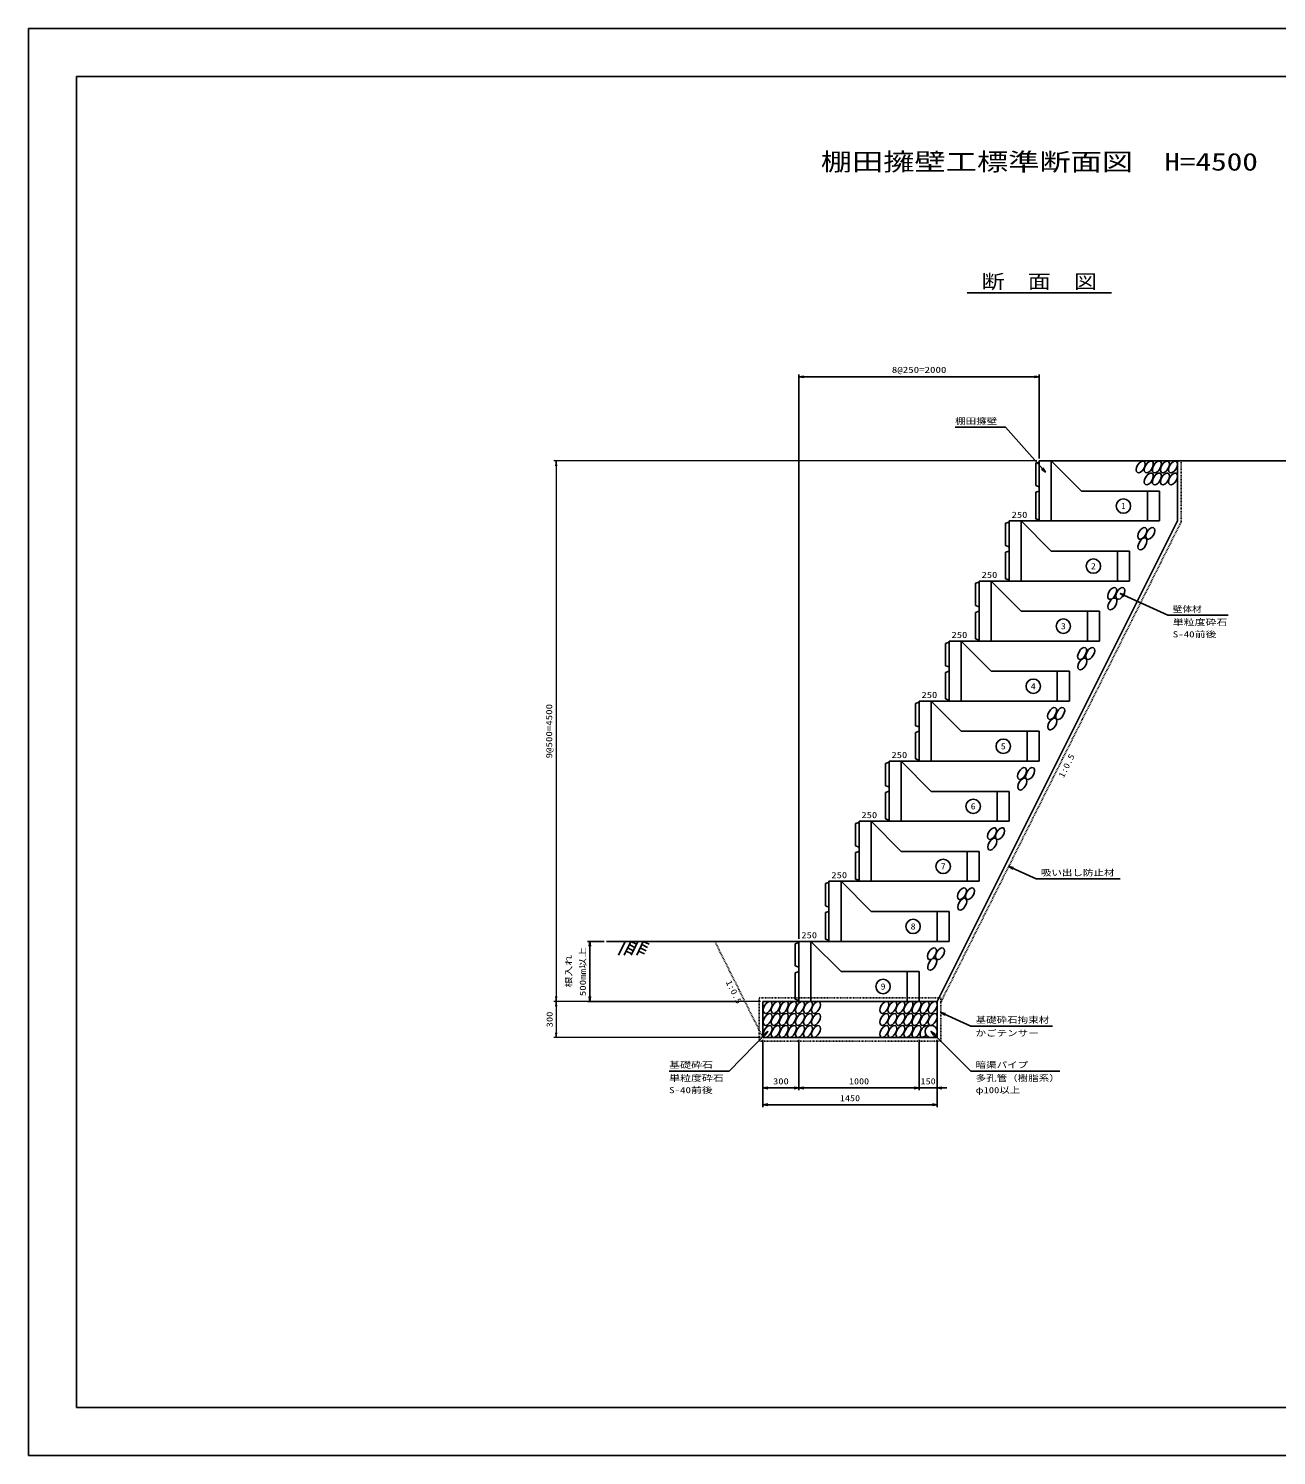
# Model space of a CAD drawing. Units: millimetres at full size; some dimension numbers follow another scale. Extents: x 0 to 16820, y 0 to 11880.
# Drawn here: x 0 to 10383, y 0 to 11880 of the extents above; entities that cross this region are included whole.
import ezdxf
from ezdxf.enums import TextEntityAlignment as Align

# ---------------------------------------------------------------- set-up
doc = ezdxf.new("R2010")
doc.units = ezdxf.units.MM
doc.linetypes.add('DASHED_SPACED', pattern=[12, 6, -6])
for name, color, linetype, lineweight in [('D-STR-DIM', 7, 'Continuous', 25), ('D-STR-STRn', 2, 'Continuous', 25), ('D-STR-TXT', 7, 'Continuous', 25), ('D-TTL', 2, 'Continuous', 25), ('D-TTL-TXT', 7, 'Continuous', 25)]:
    doc.layers.add(name, color=color, linetype=linetype, lineweight=lineweight)
doc.styles.add('ＭＳ ゴシック', font='')
doc.styles.get('ＭＳ ゴシック').set_extended_font_data('MS Gothic')

# ---------------------------------------------------------------- blocks, each defined once
blk = doc.blocks.new('open_arrow')
at = {"color": 0, "linetype": 'Continuous', "lineweight": -2}
blk.add_lwpolyline([(7.5, 1.25), (0, 0), (7.5, -1.25)], dxfattribs=at)
blk = doc.blocks.new('T-D')
at = {"color": 1, "linetype": 'Continuous', "lineweight": 25}
for p, q in [((0, -500), (0, 0)), ((0, 0), (100, 0)), ((100, -500), (100, 0)), ((350, -251), (100, 0)), ((0, -9), (-30, -19)), ((-30, -19), (-30, -204.5)), ((-30, -204.5), (0, -214.5)), ((0, -250.5), (-30, -260.5)), ((-30, -260.5), (-30, -481)), ((350, -251), (1000, -251)), ((900, -500), (900, -251)), ((1000, -500), (1000, -251)), ((-30, -481), (0, -491)), ((0, -500), (1000, -500))]:
    blk.add_line(p, q, dxfattribs=at)

msp = doc.modelspace()

# ---------------------------------------------------------------- linework, layer by layer
at = {"layer": 'D-STR-DIM'}
for p, q in [((6410, 4300), (6410, 9000)), ((6450, 8986.667), (6410, 8980)), ((6450, 8973.333), (6410, 8980)), ((6410, 8980), (6450, 8980)), ((6450, 8980), (8370, 8980)), ((8370, 8986.667), (8410, 8980)), ((8370, 8973.333), (8410, 8980)), ((8410, 8980), (8370, 8980)), ((8410, 8300), (8410, 9000)), ((4790, 4280), (4650, 4280)), ((4663.333, 4240), (4670, 4280)), ((4676.667, 4240), (4670, 4280)), ((4670, 4280), (4670, 4240)), ((4670, 4240), (4670, 3820)), ((4663.333, 3820), (4670, 3780)), ((4676.667, 3820), (4670, 3780)), ((4670, 3780), (4670, 3820)), ((5895, 3780), (4650, 3780)), ((6110, 3460), (6110, 2900)), ((6110, 3460), (6110, 3040)), ((6410, 3460), (6410, 3040)), ((6410, 3460), (6410, 3040)), ((7410, 3460), (7410, 3040)), ((7410, 3460), (7410, 3040)), ((7560, 3460), (7560, 2900)), ((7560, 3460), (7560, 3040)), ((6410, 3060), (6110, 3060)), ((6410, 3060), (7410, 3060)), ((7330, 3060), (7640, 3060)), ((6110, 2920), (7560, 2920))]:
    msp.add_line(p, q, dxfattribs=at)
at = {"layer": 'D-STR-DIM', "lineweight": 0}
for p, q in [((8390, 8280), (4370, 8280)), ((4390, 8280), (4390, 3780)), ((6090, 3780), (4370, 3780)), ((6090, 3780), (4370, 3780)), ((4390, 3780), (4390, 3480)), ((6090, 3480), (4370, 3480))]:
    msp.add_line(p, q, dxfattribs=at)
at = {"layer": 'D-STR-STRn', "color": 1}
for p, q in [((8410, 8280), (11410, 8280)), ((8160, 7780), (8410, 7780)), ((7910, 7280), (8160, 7280)), ((7660, 6780), (7910, 6780)), ((7410, 6280), (7660, 6280)), ((7160, 5780), (7410, 5780)), ((6910, 5280), (7160, 5280)), ((6660, 4780), (6910, 4780)), ((6410, 4280), (4810, 4280)), ((4965, 4280), (4909.92, 4164.793)), ((5010, 4280), (4954.92, 4164.793)), ((5010, 4280), (5058.837, 4256.651)), ((5070, 4280), (5014.92, 4164.793)), ((5115, 4280), (5059.92, 4164.793)), ((5115, 4280), (5163.837, 4256.651)), ((6410, 4280), (6660, 4280)), ((4971.18, 4198.803), (5020.017, 4175.454)), ((4984.12, 4225.868), (5032.957, 4202.52)), ((4997.06, 4252.934), (5045.897, 4229.585)), ((5076.18, 4198.803), (5125.017, 4175.454)), ((5089.12, 4225.868), (5137.957, 4202.52)), ((5102.06, 4252.934), (5150.897, 4229.585))]:
    msp.add_line(p, q, dxfattribs=at)
at = {"layer": 'D-STR-STRn', "color": 1, "linetype": 'DASHED_SPACED'}
msp.add_line((5710, 4280), (6110, 3480), dxfattribs=at)
at = {"layer": 'D-STR-STRn', "color": 1}
msp.add_lwpolyline([(7560, 3780), (9560, 7780), (9560, 8280)], dxfattribs=at)
at = {"layer": 'D-STR-STRn', "linetype": 'DASHED_SPACED'}
msp.add_lwpolyline([(7590, 3772.918), (9590, 7772.918), (9590, 8280)], dxfattribs=at)
msp.add_lwpolyline([(6080, 3810), (7590, 3810), (7590, 3450), (6080, 3450)], close=True, dxfattribs=at)
at = {"layer": 'D-STR-STRn', "color": 1}
msp.add_lwpolyline([(6110, 3780), (7560, 3780), (7560, 3480), (6110, 3480)], close=True, dxfattribs=at)
at = {"layer": 'D-STR-STRn'}
msp.add_circle((7510, 3530), 50, dxfattribs=at)
for centre in [(9253.933, 8230.019), (9320.933, 8230.019), (9387.933, 8230.019), (9454.933, 8230.019), (9521.933, 8230.019), (9320.933, 8130.019), (9387.933, 8130.019), (9454.933, 8130.019), (9521.933, 8130.019), (9266.606, 7677.112), (9333.606, 7677.112), (9268.605, 7589.595), (9016.606, 7177.112), (9018.605, 7089.595), (9083.606, 7177.112), (8766.606, 6677.112), (8833.606, 6677.112), (8768.605, 6589.595), (8516.606, 6177.112), (8583.606, 6177.112), (8518.605, 6089.595), (8266.606, 5677.112), (8333.606, 5677.112), (8268.605, 5589.595), (8016.606, 5177.112), (8083.606, 5177.112), (8018.605, 5089.595), (7766.606, 4677.112), (7768.605, 4589.595), (7833.606, 4677.112), (7516.606, 4177.112), (7583.606, 4177.112), (7518.605, 4089.595), (6150.239, 3730), (6150.239, 3630), (6217.239, 3730), (6217.239, 3630), (6284.239, 3730), (6284.239, 3630), (6351.239, 3730), (6351.239, 3630), (6418.239, 3730), (6418.239, 3630), (6485.239, 3730), (6485.239, 3630), (6552.239, 3730), (6552.239, 3630), (7120.239, 3730), (7120.239, 3630), (7187.239, 3730), (7187.239, 3630), (7254.239, 3730), (7254.239, 3630), (7321.239, 3730), (7321.239, 3630), (7388.239, 3730), (7388.239, 3630), (7455.239, 3730), (7455.239, 3630), (7522.239, 3730), (7522.239, 3630), (6150.239, 3530), (6217.239, 3530), (6284.239, 3530), (6351.239, 3530), (6418.239, 3530), (6485.239, 3530), (6552.239, 3530), (7120.239, 3530), (7187.239, 3530), (7254.239, 3530), (7321.239, 3530), (7388.239, 3530)]:
    msp.add_ellipse(centre, major_axis=(-27.222, -47.15), ratio=0.545455, dxfattribs=at)
msp.add_ellipse((7455.239, 3530), major_axis=(-27.222, -47.15), ratio=0.545455, start_param=2.97552158, end_param=7.504347313, dxfattribs=at)
at = {"layer": 'D-STR-TXT'}
for p, q in [((8130, 8560), (7710, 8560)), ((8460.316, 8187.075), (8130, 8560)), ((9083.606, 7177.112), (9480.441, 6994.782)), ((9980.441, 6994.782), (9480.441, 6994.782)), ((8155.791, 4904.5), (8383.084, 4800.068)), ((9083.084, 4800.068), (8383.084, 4800.068)), ((7590, 3689.189), (7840, 3574.324)), ((8520, 3574.324), (7840, 3574.324)), ((6150.239, 3530), (5830, 3200)), ((7510, 3530), (7840, 3200)), ((5830, 3200), (5330, 3200)), ((8580, 3200), (7840, 3200))]:
    msp.add_line(p, q, dxfattribs=at)
for centre in [(9110, 7904.5), (8860, 7404.5), (8610, 6904.5), (8360, 6404.5), (8110, 5904.5), (7860, 5404.5), (7610, 4904.5), (7360, 4404.5), (7110, 3904.5)]:
    msp.add_circle(centre, 60, dxfattribs=at)
at = {"layer": 'D-TTL'}
for points in [[(0, 0), (16820, 0), (16820, 11880), (0, 11880)], [(400, 400), (16420, 400), (16420, 11480), (400, 11480)]]:
    msp.add_lwpolyline(points, close=True, dxfattribs=at)
at = {"layer": 'D-TTL-TXT'}
msp.add_line((7810, 9680), (9010, 9680), dxfattribs=at)

# ---------------------------------------------------------------- block references
at = {"layer": 'D-STR-DIM', "lineweight": 0, "xscale": 5.33, "yscale": 5.33}
for p, rotation in [((4390, 8280), 270), ((4390, 3780), 90), ((4390, 3780), 270), ((4390, 3480), 90)]:
    msp.add_blockref('open_arrow', p, dxfattribs=dict(at, rotation=rotation))
at = {"layer": 'D-STR-DIM', "xscale": 5.33, "yscale": 5.33}
for p in [(6110, 3060), (6410, 3060), (7560, 3060), (6110, 2920)]:
    msp.add_blockref('open_arrow', p, dxfattribs=at)
at = {"layer": 'D-STR-DIM', "xscale": 5.33, "yscale": 5.33, "rotation": 180}
for p in [(6410, 3060), (7410, 3060), (7410, 3060), (7560, 2920)]:
    msp.add_blockref('open_arrow', p, dxfattribs=at)
at = {"layer": 'D-STR-STRn'}
for p in [(8410, 8280), (8160, 7780), (7910, 7280), (7660, 6780), (7410, 6280), (7160, 5780), (6910, 5280), (6660, 4780), (6410, 4280)]:
    msp.add_blockref('T-D', p, dxfattribs=at)
at = {"layer": 'D-STR-TXT', "xscale": 5.33, "yscale": 5.33}
for p, rotation in [((8460.316, 8187.075), 131.5), ((9083.606, 7177.112), 335.3), ((8155.791, 4904.5), 335.3), ((7590, 3689.189), 335.3), ((6150.239, 3530), 225.9), ((7510, 3530), 315)]:
    msp.add_blockref('open_arrow', p, dxfattribs=dict(at, rotation=rotation))

# ---------------------------------------------------------------- texts
at = {"layer": 'D-STR-DIM', "style": 'ＭＳ ゴシック'}
for s, width, p in [('8@250=2000', 1.3, (7410, 9038.731)), ('300', 1.25, (6260, 3115)), ('1000', 1.2, (6910, 3115)), ('150', 1.2, (7485, 3115)), ('1450', 1.2, (6835, 2975))]:
    msp.add_text(s, height=51.32, dxfattribs=dict(at, width=width)).set_placement(p, align=Align.MIDDLE_CENTER)
for s, width, p in [('9@500=4500', 1.3, (4331.269, 6030)), ('300', 1.25, (4335, 3630))]:
    msp.add_text(s, height=51.32, rotation=90, dxfattribs=dict(at, width=width)).set_placement(p, align=Align.MIDDLE_CENTER)
at = {"layer": 'D-STR-DIM', "style": 'ＭＳ ゴシック', "width": 1.3}
for s, p in [('根入れ', (4535.56, 3894.975)), ('500mm以上', (4652.582, 3823.376))]:
    msp.add_text(s, height=51.32, rotation=90, dxfattribs=at).set_placement(p, align=Align.BOTTOM_LEFT)
at = {"layer": 'D-STR-TXT', "style": 'ＭＳ ゴシック'}
for s, width, p in [('棚田擁壁', 1.25, (7710, 8570.667)), ('250', 1.25, (8180, 7790.667)), ('250', 1.25, (7930, 7290.667)), ('壁体材', 1.15, (9520.441, 7005.449)), ('単粒度砕石', 1.3, (9520.441, 6895.449)), ('250', 1.25, (7680, 6790.667)), ('S-40前後', 1.3, (9520.441, 6795.449)), ('250', 1.25, (7430, 6290.667)), ('250', 1.25, (7180, 5790.667)), ('250', 1.25, (6930, 5290.667)), ('吸い出し防止材', 1.25, (8423.084, 4810.735)), ('250', 1.25, (6680, 4790.667)), ('250', 1.25, (6430, 4290.667)), ('基礎砕石拘束材', 1.25, (7880, 3584.991)), ('かごテンサー', 1.25, (7880, 3474.991)), ('基礎砕石\u3000', 1.3, (5330, 3210.667)), ('暗渠パイプ', 1.25, (7880, 3210.667)), ('単粒度砕石', 1.3, (5330, 3100.667)), ('多孔管（樹脂系）', 1.25, (7880, 3100.667)), ('S-40前後', 1.3, (5330, 3000.667)), ('φ100以上', 1.25, (7880, 3000.667))]:
    msp.add_text(s, height=51.32, dxfattribs=dict(at, width=width)).set_placement(p, align=Align.BOTTOM_LEFT)
for s, width, p in [('1', 0.9, (9110, 7904.5)), ('2', 1.15, (8860, 7404.5)), ('3', 1.15, (8610, 6904.5)), ('4', 1.2, (8360, 6404.5)), ('5', 1.15, (8110, 5904.5)), ('6', 1.15, (7860, 5404.5)), ('7', 1.15, (7610, 4904.5)), ('8', 1.2, (7360, 4404.5)), ('9', 1.15, (7110, 3904.5))]:
    msp.add_text(s, height=51.32, dxfattribs=dict(at, width=width)).set_placement(p, align=Align.MIDDLE_CENTER)
at = {"layer": 'D-STR-TXT', "style": 'ＭＳ ゴシック', "width": 1.2}
for rotation, p in [(63.435, (8613.666, 5753.167)), (296.565, (5892.111, 3871.056))]:
    msp.add_text('1:0.5', height=51.32, rotation=rotation, dxfattribs=at).set_placement(p, align=Align.TOP_CENTER)
at = {"layer": 'D-TTL-TXT', "style": 'ＭＳ ゴシック'}
for s, height, width, p in [('棚田擁壁工標準断面図\u3000H=4500', 146.6, 1.3, (8410, 10653.333)), ('断\u3000面\u3000図', 117.3, 1.2, (8410, 9680))]:
    msp.add_text(s, height=height, dxfattribs=dict(at, width=width)).set_placement(p, align=Align.BOTTOM_CENTER)

doc.saveas('drawing.dxf')
